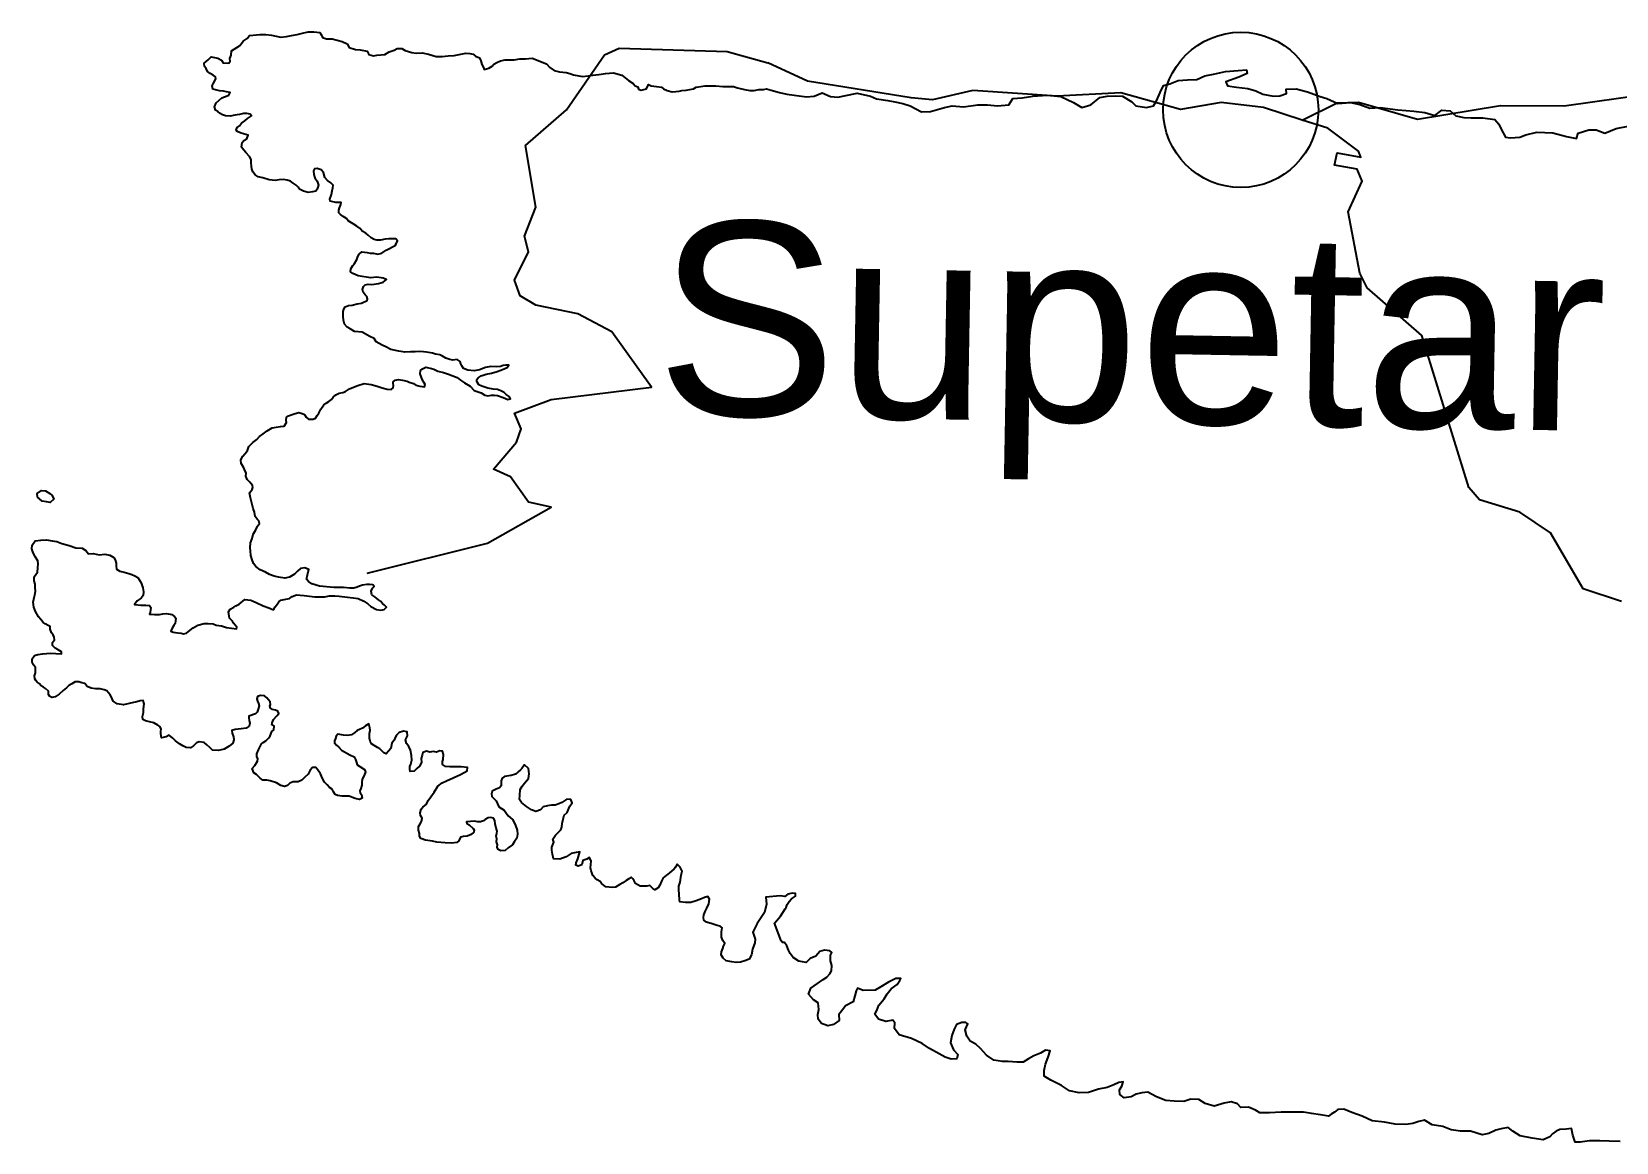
# Model space of a CAD drawing. Header units: metres. Extents: x 13.21 to 19.52, y 42.14 to 46.62.
# Drawn here: x 16.4078 to 16.5911, y 43.2643 to 43.3928 of the extents above; entities that cross this region are included whole.
import ezdxf

# ---------------------------------------------------------------- set-up
doc = ezdxf.new("R2010")
doc.units = ezdxf.units.M
doc.header["$MEASUREMENT"] = 0
for name, color, linetype in [('CESTE', 5, 'Continuous'), ('grad_manji', 1, 'Continuous'), ('hr', 9, 'Continuous'), ('naziv_manji', 1, 'Continuous')]:
    doc.layers.add(name, color=color, linetype=linetype)
doc.styles.get("Standard").update_dxf_attribs({"font": 'arial.ttf'})

msp = doc.modelspace()

# ---------------------------------------------------------------- linework, layer by layer
at = {"layer": 'CESTE'}
for points in [[(16.44664, 43.33011), (16.46054, 43.33359), (16.4679, 43.33776), (16.46531, 43.33833), (16.46322, 43.34125), (16.46123, 43.34216), (16.46391, 43.34526), (16.46445, 43.34683), (16.46369, 43.34862), (16.46793, 43.35022), (16.47954, 43.35162), (16.47494, 43.35803), (16.47099, 43.36013), (16.46615, 43.36112), (16.46432, 43.3622), (16.46367, 43.364), (16.46528, 43.3673), (16.46485, 43.3691), (16.46615, 43.37245), (16.46495, 43.37959), (16.4697, 43.38371), (16.47409, 43.39008), (16.4758, 43.39083), (16.4883, 43.39046), (16.493, 43.38917)], [(16.55479, 43.38254), (16.55034, 43.38399), (16.54542, 43.38456), (16.54074, 43.38374), (16.53384, 43.3857), (16.52646, 43.38528), (16.51669, 43.38595), (16.51203, 43.38487), (16.50957, 43.38511), (16.49757, 43.38703), (16.493, 43.38917)], [(16.55479, 43.38254), (16.55884, 43.38452), (16.56131, 43.3846), (16.56813, 43.38265), (16.57777, 43.3842), (16.58512, 43.38416), (16.59495, 43.38556)], [(16.59176, 43.32684), (16.58731, 43.32831), (16.58354, 43.33479), (16.57997, 43.3372), (16.57534, 43.33862), (16.57408, 43.34004), (16.56865, 43.35763), (16.56232, 43.36314), (16.56149, 43.36481), (16.56011, 43.37192), (16.56174, 43.37547), (16.56117, 43.37686), (16.55853, 43.37733), (16.55886, 43.37875), (16.56161, 43.37825), (16.56131, 43.37892), (16.55776, 43.38158), (16.55479, 43.38254)]]:
    msp.add_lwpolyline(points, dxfattribs=at)
at = {"layer": 'grad_manji'}
msp.add_circle((16.5477, 43.38371), 0.00898, dxfattribs=at)
at = {"layer": 'hr'}
msp.add_lwpolyline([(16.59161, 43.26441), (16.59031, 43.26444), (16.58924, 43.26445), (16.58804, 43.26448), (16.58695, 43.2643), (16.58638, 43.26433), (16.58613, 43.26512), (16.58598, 43.26588), (16.58535, 43.26583), (16.5846, 43.26577), (16.58419, 43.26558), (16.58377, 43.26526), (16.58344, 43.26494), (16.5827, 43.26458), (16.58143, 43.26478), (16.58004, 43.26505), (16.57919, 43.2656), (16.57862, 43.26601), (16.57781, 43.26587), (16.57721, 43.26571), (16.57642, 43.2653), (16.57562, 43.26517), (16.57429, 43.26558), (16.57314, 43.26559), (16.57205, 43.26575), (16.57108, 43.26612), (16.56984, 43.26631), (16.56894, 43.26685), (16.56829, 43.26672), (16.56759, 43.26648), (16.56681, 43.26635), (16.56558, 43.26639), (16.56432, 43.26664), (16.56292, 43.26679), (16.56176, 43.26732), (16.56054, 43.26776), (16.55961, 43.26813), (16.55894, 43.2681), (16.55854, 43.26778), (16.55817, 43.26754), (16.55785, 43.26732), (16.55693, 43.26747), (16.55587, 43.26762), (16.55496, 43.26778), (16.55439, 43.26778), (16.55338, 43.26778), (16.55238, 43.26778), (16.55101, 43.26769), (16.54992, 43.26772), (16.5494, 43.268), (16.54861, 43.26835), (16.54769, 43.26834), (16.54732, 43.26876), (16.5466, 43.26899), (16.54578, 43.26883), (16.54461, 43.26848), (16.54357, 43.26877), (16.54286, 43.26926), (16.54191, 43.2693), (16.5411, 43.26903), (16.54001, 43.26906), (16.53903, 43.26913), (16.53796, 43.26956), (16.53696, 43.27009), (16.53625, 43.27003), (16.53559, 43.26985), (16.53502, 43.26957), (16.53421, 43.26944), (16.5337, 43.26982), (16.53369, 43.27038), (16.53396, 43.27081), (16.53408, 43.27129), (16.53361, 43.27122), (16.53301, 43.27094), (16.53226, 43.27065), (16.53126, 43.27046), (16.53008, 43.27004), (16.52899, 43.27003), (16.52789, 43.27026), (16.52695, 43.27088), (16.52573, 43.2715), (16.52496, 43.27196), (16.52496, 43.2726), (16.52512, 43.27332), (16.52543, 43.27414), (16.52564, 43.27487), (16.52511, 43.27496), (16.52455, 43.27462), (16.52376, 43.2743), (16.52314, 43.27396), (16.52251, 43.27356), (16.52178, 43.27356), (16.52081, 43.27366), (16.52012, 43.27366), (16.51912, 43.27379), (16.51829, 43.27436), (16.5176, 43.27513), (16.51704, 43.27564), (16.51641, 43.27601), (16.51599, 43.27656), (16.51583, 43.27731), (16.51612, 43.278), (16.5159, 43.27814), (16.51544, 43.27814), (16.51482, 43.27791), (16.51454, 43.2774), (16.51426, 43.27667), (16.51411, 43.27582), (16.51448, 43.27498), (16.51496, 43.27445), (16.51487, 43.27396), (16.51418, 43.27392), (16.51352, 43.27413), (16.51282, 43.27454), (16.51168, 43.27513), (16.51085, 43.27572), (16.50959, 43.27632), (16.50817, 43.27674), (16.50764, 43.27745), (16.50768, 43.27812), (16.50745, 43.27841), (16.50664, 43.27827), (16.50578, 43.27855), (16.50536, 43.2791), (16.50558, 43.27956), (16.50583, 43.28016), (16.50645, 43.28089), (16.5068, 43.28147), (16.50724, 43.28204), (16.50793, 43.28255), (16.50825, 43.283), (16.50836, 43.28325), (16.5078, 43.28325), (16.50694, 43.28281), (16.50606, 43.28227), (16.50541, 43.28191), (16.50403, 43.28185), (16.50337, 43.28211), (16.50322, 43.28181), (16.50306, 43.28125), (16.50286, 43.28053), (16.50196, 43.28009), (16.50166, 43.27965), (16.50121, 43.27908), (16.50122, 43.27839), (16.50059, 43.27793), (16.49991, 43.27775), (16.49921, 43.27803), (16.49879, 43.27853), (16.49878, 43.27908), (16.49888, 43.27966), (16.4988, 43.28042), (16.49828, 43.28079), (16.49769, 43.28145), (16.49797, 43.28213), (16.49874, 43.28267), (16.49938, 43.28311), (16.49981, 43.2834), (16.50014, 43.28377), (16.50035, 43.28414), (16.50038, 43.28473), (16.50024, 43.2853), (16.50022, 43.28593), (16.50039, 43.28627), (16.50015, 43.28643), (16.49955, 43.28654), (16.49899, 43.28636), (16.49852, 43.28581), (16.4979, 43.28555), (16.49743, 43.2851), (16.49657, 43.28526), (16.49592, 43.28566), (16.49557, 43.28612), (16.49536, 43.28652), (16.49517, 43.28702), (16.49493, 43.28739), (16.4947, 43.28739), (16.49453, 43.2876), (16.49374, 43.28965), (16.49447, 43.29047), (16.49501, 43.29129), (16.49512, 43.29146), (16.49523, 43.2918), (16.49545, 43.29214), (16.49572, 43.29244), (16.49618, 43.29278), (16.49617, 43.29307), (16.49583, 43.29311), (16.49531, 43.29298), (16.49497, 43.29272), (16.49442, 43.29281), (16.49277, 43.29264), (16.49282, 43.29186), (16.49259, 43.29087), (16.49214, 43.29017), (16.49177, 43.28959), (16.49124, 43.28861), (16.49151, 43.2878), (16.49147, 43.28738), (16.49123, 43.28665), (16.4911, 43.28599), (16.49084, 43.28549), (16.49034, 43.28528), (16.48983, 43.28512), (16.48933, 43.28509), (16.48881, 43.28516), (16.48817, 43.28529), (16.48782, 43.28558), (16.48759, 43.28599), (16.48763, 43.28634), (16.48777, 43.28673), (16.48787, 43.287), (16.48801, 43.28729), (16.48777, 43.28763), (16.48764, 43.28803), (16.48763, 43.2884), (16.48764, 43.28865), (16.4877, 43.2891), (16.48749, 43.28928), (16.48714, 43.28937), (16.48653, 43.28955), (16.48589, 43.28976), (16.4856, 43.29), (16.48555, 43.29031), (16.4856, 43.29059), (16.48574, 43.29101), (16.48592, 43.29136), (16.48615, 43.29188), (16.48624, 43.29242), (16.48603, 43.29273), (16.48565, 43.29263), (16.48531, 43.29247), (16.4847, 43.29223), (16.48406, 43.29205), (16.48345, 43.29205), (16.48279, 43.2921), (16.48276, 43.29235), (16.48272, 43.29301), (16.48268, 43.29348), (16.48269, 43.29392), (16.48283, 43.2944), (16.48296, 43.29518), (16.48307, 43.29567), (16.48283, 43.29611), (16.48251, 43.29647), (16.4823, 43.29613), (16.48215, 43.29592), (16.48156, 43.29541), (16.48126, 43.2952), (16.48087, 43.29489), (16.4807, 43.29452), (16.48048, 43.29403), (16.4803, 43.29374), (16.47991, 43.2935), (16.4797, 43.29365), (16.47935, 43.29399), (16.47898, 43.29394), (16.47858, 43.29392), (16.47823, 43.29393), (16.47794, 43.29407), (16.47767, 43.29423), (16.47751, 43.29453), (16.47736, 43.29478), (16.47716, 43.29497), (16.47689, 43.29476), (16.47661, 43.29456), (16.47622, 43.29432), (16.47587, 43.29411), (16.47538, 43.29382), (16.47496, 43.29375), (16.47424, 43.29383), (16.47375, 43.29423), (16.4736, 43.29448), (16.47324, 43.29465), (16.47302, 43.29486), (16.47273, 43.29516), (16.47267, 43.29539), (16.47254, 43.2957), (16.47246, 43.29604), (16.47256, 43.29681), (16.47236, 43.29722), (16.47203, 43.29706), (16.47159, 43.29688), (16.47145, 43.29639), (16.47103, 43.29623), (16.47078, 43.29635), (16.4708, 43.29664), (16.471, 43.29707), (16.47123, 43.2979), (16.47081, 43.29781), (16.47025, 43.29771), (16.46966, 43.29732), (16.46892, 43.29704), (16.46818, 43.29708), (16.46809, 43.29762), (16.46799, 43.29809), (16.46801, 43.29845), (16.46824, 43.299), (16.46813, 43.29937), (16.46842, 43.29982), (16.46873, 43.30012), (16.46903, 43.30045), (16.46916, 43.30075), (16.46918, 43.30119), (16.46929, 43.30167), (16.46944, 43.30213), (16.46976, 43.30246), (16.47007, 43.30317), (16.47034, 43.30357), (16.4702, 43.30394), (16.46972, 43.30399), (16.46951, 43.30384), (16.46916, 43.30361), (16.4688, 43.30345), (16.46839, 43.30331), (16.46796, 43.30329), (16.46749, 43.30322), (16.46698, 43.30309), (16.4667, 43.30275), (16.46615, 43.30256), (16.46563, 43.30277), (16.46507, 43.30312), (16.46449, 43.30361), (16.46427, 43.30394), (16.4643, 43.30442), (16.46434, 43.30509), (16.46458, 43.3055), (16.46485, 43.30582), (16.46531, 43.30637), (16.46537, 43.30693), (16.46531, 43.30754), (16.46482, 43.30796), (16.46466, 43.30775), (16.46453, 43.30755), (16.46437, 43.30736), (16.46408, 43.30709), (16.46378, 43.30689), (16.46329, 43.30673), (16.46252, 43.30662), (16.46226, 43.30642), (16.46213, 43.30611), (16.46214, 43.30579), (16.46213, 43.30552), (16.46193, 43.30531), (16.46157, 43.30513), (16.46111, 43.30491), (16.46101, 43.3046), (16.46107, 43.30431), (16.46155, 43.30378), (16.46188, 43.3031), (16.46247, 43.30273), (16.46295, 43.30207), (16.46344, 43.30162), (16.46376, 43.30106), (16.464, 43.3004), (16.46404, 43.29995), (16.46395, 43.29949), (16.46367, 43.2991), (16.46345, 43.29872), (16.46296, 43.29837), (16.46259, 43.29806), (16.46209, 43.29801), (16.46179, 43.29816), (16.46168, 43.29842), (16.4617, 43.2987), (16.46159, 43.29905), (16.46163, 43.29938), (16.46156, 43.29971), (16.46164, 43.30004), (16.46167, 43.3003), (16.46155, 43.30062), (16.46143, 43.30112), (16.46141, 43.30153), (16.46125, 43.3018), (16.46093, 43.30186), (16.46062, 43.30182), (16.4603, 43.30162), (16.4601, 43.30148), (16.45975, 43.30137), (16.45939, 43.30135), (16.45904, 43.30145), (16.45814, 43.30137), (16.45817, 43.30116), (16.45845, 43.30103), (16.4589, 43.30061), (16.459, 43.30041), (16.45898, 43.30017), (16.45868, 43.29989), (16.4582, 43.29971), (16.45773, 43.29968), (16.45742, 43.29958), (16.45725, 43.29917), (16.45699, 43.29897), (16.45641, 43.29888), (16.45564, 43.29894), (16.45468, 43.29903), (16.45418, 43.29914), (16.45338, 43.29925), (16.45283, 43.29944), (16.4527, 43.29969), (16.45267, 43.30001), (16.45257, 43.30039), (16.45257, 43.30081), (16.45278, 43.30114), (16.45292, 43.3014), (16.45298, 43.3018), (16.45281, 43.3021), (16.45275, 43.30242), (16.45288, 43.30282), (16.45306, 43.30307), (16.45349, 43.30341), (16.4537, 43.30382), (16.45398, 43.30425), (16.45438, 43.30479), (16.4548, 43.3055), (16.45532, 43.30589), (16.4558, 43.3061), (16.45659, 43.30645), (16.45744, 43.30684), (16.4582, 43.30728), (16.45823, 43.30763), (16.45749, 43.30771), (16.45688, 43.30774), (16.45625, 43.30771), (16.45571, 43.30778), (16.45534, 43.30801), (16.45533, 43.30833), (16.45541, 43.30857), (16.45545, 43.30914), (16.45533, 43.30955), (16.45504, 43.30956), (16.45464, 43.30942), (16.45425, 43.30949), (16.4539, 43.30943), (16.4535, 43.30954), (16.45309, 43.30937), (16.45298, 43.30907), (16.45289, 43.30869), (16.4529, 43.30823), (16.45268, 43.3078), (16.45239, 43.30753), (16.45206, 43.30721), (16.45161, 43.30718), (16.45155, 43.3074), (16.45155, 43.30775), (16.4517, 43.30802), (16.45179, 43.3085), (16.45175, 43.30904), (16.45164, 43.30964), (16.45144, 43.31007), (16.4512, 43.31043), (16.45105, 43.31084), (16.45128, 43.31133), (16.45126, 43.31176), (16.45083, 43.31185), (16.45035, 43.31168), (16.45002, 43.31138), (16.44988, 43.31113), (16.44976, 43.3108), (16.4495, 43.31048), (16.44935, 43.30985), (16.44883, 43.30922), (16.44855, 43.30936), (16.44808, 43.3098), (16.44784, 43.30997), (16.44746, 43.31018), (16.44712, 43.3104), (16.44697, 43.3107), (16.4469, 43.31104), (16.4469, 43.31131), (16.44691, 43.31159), (16.44699, 43.31195), (16.44693, 43.31224), (16.44684, 43.31269), (16.44643, 43.31245), (16.44611, 43.31219), (16.44573, 43.31203), (16.44547, 43.31191), (16.44522, 43.31169), (16.44482, 43.31142), (16.44437, 43.31136), (16.44389, 43.31138), (16.44324, 43.31152), (16.44303, 43.31126), (16.44296, 43.31102), (16.44284, 43.31075), (16.44287, 43.31049), (16.44309, 43.31022), (16.44337, 43.31), (16.44367, 43.30967), (16.44464, 43.30912), (16.44512, 43.30889), (16.44528, 43.30859), (16.4454, 43.30823), (16.44549, 43.30797), (16.44577, 43.30777), (16.44634, 43.30743), (16.44644, 43.30714), (16.44627, 43.30672), (16.44605, 43.30628), (16.44602, 43.30596), (16.44602, 43.30559), (16.44589, 43.30522), (16.44579, 43.30496), (16.44582, 43.30473), (16.44597, 43.30454), (16.44604, 43.3041), (16.44574, 43.30395), (16.44526, 43.30408), (16.44493, 43.30419), (16.44456, 43.30432), (16.44414, 43.30432), (16.44374, 43.30434), (16.44321, 43.30441), (16.44294, 43.30454), (16.44275, 43.30483), (16.4426, 43.30513), (16.44227, 43.30534), (16.44199, 43.30565), (16.44168, 43.30596), (16.44152, 43.30629), (16.44135, 43.30663), (16.44124, 43.30693), (16.4409, 43.3074), (16.44071, 43.30764), (16.4403, 43.30766), (16.44002, 43.30733), (16.43982, 43.30687), (16.43939, 43.30649), (16.43906, 43.3062), (16.43864, 43.30601), (16.43807, 43.306), (16.4377, 43.30583), (16.43743, 43.30558), (16.43708, 43.30546), (16.43666, 43.30558), (16.43614, 43.30586), (16.43542, 43.30612), (16.43502, 43.30617), (16.43456, 43.30618), (16.43426, 43.3064), (16.43401, 43.30663), (16.43381, 43.30684), (16.43352, 43.30704), (16.43334, 43.30755), (16.43363, 43.30789), (16.43383, 43.30818), (16.43396, 43.30839), (16.43397, 43.30864), (16.43385, 43.30891), (16.43388, 43.30923), (16.43405, 43.30969), (16.43427, 43.31006), (16.43441, 43.31039), (16.4346, 43.31054), (16.43489, 43.31073), (16.43526, 43.31107), (16.43541, 43.31133), (16.43559, 43.31181), (16.43582, 43.31202), (16.43587, 43.31243), (16.43561, 43.3126), (16.43563, 43.31281), (16.43579, 43.3132), (16.43619, 43.31363), (16.43642, 43.31388), (16.43628, 43.31417), (16.43602, 43.31427), (16.43569, 43.31434), (16.43546, 43.3145), (16.43538, 43.31474), (16.43545, 43.31494), (16.43539, 43.31523), (16.43523, 43.31549), (16.43502, 43.31572), (16.43475, 43.31592), (16.43428, 43.31597), (16.43394, 43.31586), (16.43387, 43.3156), (16.43395, 43.31531), (16.43406, 43.31505), (16.43412, 43.31479), (16.43402, 43.31439), (16.4339, 43.31405), (16.4337, 43.31384), (16.43293, 43.3136), (16.43293, 43.31336), (16.43298, 43.31313), (16.43305, 43.31279), (16.43297, 43.31243), (16.43265, 43.3122), (16.43205, 43.31212), (16.43136, 43.31206), (16.43098, 43.31194), (16.43103, 43.31162), (16.43115, 43.31118), (16.43122, 43.31084), (16.43109, 43.31047), (16.43065, 43.31012), (16.43009, 43.30978), (16.42945, 43.3096), (16.42872, 43.30966), (16.42841, 43.30996), (16.4281, 43.31027), (16.42779, 43.31055), (16.42718, 43.31061), (16.42689, 43.31051), (16.42654, 43.31015), (16.42619, 43.30991), (16.42569, 43.30998), (16.4253, 43.31015), (16.4249, 43.31037), (16.42445, 43.31073), (16.42414, 43.31106), (16.42374, 43.31137), (16.42339, 43.31121), (16.42284, 43.31108), (16.42279, 43.31131), (16.42277, 43.31158), (16.42275, 43.31183), (16.42278, 43.31214), (16.42265, 43.31238), (16.42243, 43.31253), (16.42195, 43.31282), (16.42144, 43.31292), (16.421, 43.31306), (16.42066, 43.31319), (16.42063, 43.31355), (16.42074, 43.314), (16.42075, 43.31444), (16.42084, 43.31502), (16.42073, 43.31539), (16.42038, 43.31537), (16.41997, 43.31524), (16.4196, 43.31515), (16.41843, 43.31489), (16.4177, 43.31501), (16.41724, 43.31534), (16.41713, 43.31559), (16.41705, 43.31579), (16.41689, 43.31604), (16.4165, 43.31651), (16.41622, 43.31665), (16.41573, 43.31676), (16.41521, 43.31676), (16.41469, 43.31682), (16.41424, 43.31702), (16.41398, 43.31737), (16.41361, 43.31744), (16.41326, 43.31755), (16.41286, 43.31755), (16.41246, 43.31734), (16.41212, 43.31714), (16.41183, 43.31685), (16.41146, 43.31654), (16.411, 43.31612), (16.41053, 43.31584), (16.41014, 43.31575), (16.40989, 43.3159), (16.40978, 43.31609), (16.40978, 43.31647), (16.40943, 43.31678), (16.40919, 43.31693), (16.40892, 43.3171), (16.40869, 43.31735), (16.40846, 43.31751), (16.40829, 43.3177), (16.40817, 43.31792), (16.40814, 43.31824), (16.40825, 43.31861), (16.40826, 43.3189), (16.40824, 43.3192), (16.40804, 43.31954), (16.40786, 43.31985), (16.40787, 43.32023), (16.40815, 43.32059), (16.40852, 43.32071), (16.40908, 43.32078), (16.40998, 43.32087), (16.41061, 43.32083), (16.41126, 43.32078), (16.41128, 43.32103), (16.4109, 43.32124), (16.41054, 43.32146), (16.41022, 43.32175), (16.41022, 43.3221), (16.41045, 43.32242), (16.41043, 43.32274), (16.41031, 43.323), (16.41011, 43.32323), (16.40996, 43.32364), (16.40994, 43.32395), (16.40971, 43.32406), (16.40939, 43.32425), (16.40914, 43.32441), (16.40889, 43.32476), (16.40862, 43.32507), (16.40826, 43.3257), (16.40806, 43.32621), (16.40797, 43.32678), (16.40815, 43.32746), (16.40822, 43.32776), (16.40826, 43.32804), (16.40821, 43.32846), (16.40822, 43.32884), (16.40812, 43.32925), (16.40809, 43.32971), (16.40848, 43.33025), (16.40853, 43.33075), (16.40858, 43.33121), (16.40853, 43.33156), (16.40826, 43.33196), (16.40799, 43.33248), (16.40782, 43.33294), (16.40789, 43.33335), (16.40823, 43.33385), (16.40889, 43.33396), (16.40953, 43.33397), (16.4102, 43.33386), (16.41072, 43.33377), (16.4113, 43.33355), (16.41217, 43.33333), (16.41294, 43.33306), (16.41367, 43.33302), (16.41408, 43.33275), (16.41439, 43.33237), (16.41492, 43.3324), (16.41563, 43.33225), (16.41629, 43.33233), (16.41685, 43.33221), (16.41731, 43.33194), (16.41747, 43.33168), (16.41758, 43.33129), (16.41758, 43.33098), (16.41764, 43.33057), (16.41803, 43.33036), (16.41853, 43.33026), (16.41904, 43.33009), (16.4194, 43.32999), (16.41974, 43.32982), (16.42011, 43.32963), (16.4205, 43.32902), (16.42067, 43.32843), (16.42075, 43.32798), (16.42071, 43.32754), (16.42049, 43.32724), (16.42001, 43.32692), (16.41973, 43.32651), (16.42043, 43.32644), (16.42103, 43.32644), (16.42145, 43.32637), (16.42161, 43.32615), (16.42156, 43.32588), (16.42151, 43.32558), (16.42145, 43.32537), (16.42203, 43.32533), (16.4226, 43.32534), (16.42301, 43.32543), (16.42342, 43.32547), (16.42402, 43.32534), (16.42434, 43.32512), (16.42451, 43.32491), (16.42447, 43.3246), (16.42442, 43.32431), (16.42428, 43.32409), (16.42408, 43.32377), (16.42392, 43.32343), (16.4242, 43.32329), (16.42472, 43.32322), (16.4251, 43.32317), (16.42538, 43.32309), (16.42573, 43.3232), (16.42616, 43.32352), (16.42651, 43.32382), (16.42705, 43.32413), (16.42779, 43.32429), (16.42825, 43.32431), (16.4288, 43.32426), (16.42915, 43.32412), (16.42977, 43.32402), (16.43036, 43.32386), (16.43152, 43.32367), (16.43155, 43.32389), (16.43118, 43.32435), (16.43106, 43.32456), (16.43069, 43.32494), (16.43058, 43.32567), (16.4308, 43.32597), (16.43121, 43.32619), (16.43143, 43.32634), (16.43181, 43.32655), (16.43247, 43.32709), (16.43318, 43.32702), (16.43351, 43.32686), (16.43379, 43.32672), (16.43461, 43.32635), (16.43524, 43.3261), (16.43578, 43.3259), (16.43597, 43.32624), (16.43625, 43.32658), (16.43643, 43.32681), (16.43664, 43.32701), (16.43721, 43.32712), (16.43764, 43.32721), (16.43796, 43.32741), (16.43846, 43.32763), (16.43887, 43.3276), (16.43935, 43.32756), (16.43997, 43.32745), (16.44057, 43.32739), (16.44113, 43.32739), (16.44173, 43.3274), (16.44223, 43.32749), (16.44288, 43.32749), (16.44339, 43.32748), (16.44437, 43.32734), (16.44502, 43.32729), (16.44558, 43.32718), (16.44623, 43.32688), (16.4467, 43.32659), (16.44705, 43.32627), (16.4477, 43.32593), (16.44822, 43.32586), (16.44858, 43.32594), (16.44888, 43.32621), (16.44865, 43.32641), (16.44839, 43.32663), (16.44818, 43.32687), (16.44795, 43.32703), (16.44771, 43.32722), (16.4475, 43.32737), (16.44719, 43.32761), (16.44709, 43.32804), (16.44726, 43.32839), (16.44746, 43.32859), (16.4473, 43.32879), (16.44692, 43.32881), (16.44659, 43.32883), (16.44609, 43.32875), (16.44576, 43.32863), (16.44546, 43.32851), (16.4451, 43.32841), (16.44461, 43.32841), (16.44389, 43.32846), (16.44277, 43.32847), (16.44111, 43.32862), (16.44024, 43.3289), (16.43983, 43.32918), (16.4396, 43.32942), (16.43969, 43.32974), (16.43979, 43.33027), (16.43987, 43.33055), (16.43943, 43.33073), (16.43891, 43.33065), (16.4386, 43.3304), (16.43823, 43.33002), (16.43763, 43.32966), (16.4371, 43.32956), (16.43639, 43.32968), (16.43588, 43.32979), (16.43533, 43.32996), (16.43487, 43.33024), (16.43425, 43.33052), (16.43374, 43.33089), (16.43349, 43.33123), (16.43331, 43.33165), (16.43319, 43.33218), (16.43312, 43.3327), (16.43309, 43.33306), (16.43313, 43.33363), (16.43331, 43.33413), (16.43345, 43.33463), (16.43373, 43.33507), (16.43395, 43.33556), (16.43419, 43.33588), (16.43411, 43.33617), (16.43391, 43.33639), (16.43368, 43.33668), (16.43358, 43.33717), (16.43345, 43.33761), (16.4333, 43.33824), (16.43315, 43.33884), (16.43306, 43.33921), (16.43303, 43.33941), (16.43332, 43.3398), (16.4334, 43.34002), (16.43336, 43.34027), (16.43306, 43.34066), (16.43274, 43.34095), (16.43261, 43.34136), (16.43264, 43.34169), (16.43245, 43.3421), (16.43231, 43.34239), (16.43207, 43.3428), (16.432, 43.34325), (16.43226, 43.34365), (16.43251, 43.34395), (16.4328, 43.34431), (16.43293, 43.34479), (16.43341, 43.34524), (16.43386, 43.34558), (16.43419, 43.34594), (16.43458, 43.34626), (16.43507, 43.34659), (16.43564, 43.34695), (16.43609, 43.34701), (16.4366, 43.3471), (16.43702, 43.34712), (16.43729, 43.34757), (16.43725, 43.34781), (16.43729, 43.34815), (16.43753, 43.34832), (16.43795, 43.34846), (16.4383, 43.34859), (16.43872, 43.3487), (16.4391, 43.34861), (16.43937, 43.34846), (16.43959, 43.34816), (16.43986, 43.34792), (16.44037, 43.34795), (16.44066, 43.34806), (16.44084, 43.34837), (16.44102, 43.34865), (16.44127, 43.34909), (16.44162, 43.34961), (16.44188, 43.34979), (16.44218, 43.34997), (16.44251, 43.3502), (16.44269, 43.35047), (16.443, 43.35076), (16.4434, 43.35095), (16.4438, 43.35103), (16.44413, 43.35112), (16.44457, 43.35143), (16.44506, 43.35162), (16.44555, 43.35184), (16.44627, 43.35205), (16.44709, 43.35194), (16.44779, 43.35175), (16.44836, 43.35156), (16.44895, 43.35142), (16.44941, 43.35137), (16.44963, 43.35155), (16.44968, 43.35184), (16.44963, 43.35205), (16.44963, 43.35226), (16.44986, 43.35245), (16.45026, 43.35254), (16.45072, 43.35246), (16.45126, 43.35232), (16.45149, 43.35221), (16.452, 43.35205), (16.45227, 43.35188), (16.45272, 43.35177), (16.45328, 43.35167), (16.45334, 43.35193), (16.45322, 43.35214), (16.45305, 43.35246), (16.45278, 43.35319), (16.4528, 43.35358), (16.45304, 43.35376), (16.4534, 43.35397), (16.45407, 43.35381), (16.45436, 43.35373), (16.45482, 43.3535), (16.45545, 43.35335), (16.45605, 43.35316), (16.45704, 43.35277), (16.45744, 43.35245), (16.45791, 43.35214), (16.45854, 43.35175), (16.45901, 43.35127), (16.45981, 43.35097), (16.46023, 43.35071), (16.4606, 43.35065), (16.46102, 43.3507), (16.46136, 43.35071), (16.46171, 43.35069), (16.46236, 43.35046), (16.46291, 43.3502), (16.4632, 43.3503), (16.46307, 43.35057), (16.46272, 43.35081), (16.46247, 43.35104), (16.4621, 43.35123), (16.4617, 43.35136), (16.4612, 43.35142), (16.46059, 43.35152), (16.45991, 43.35175), (16.45955, 43.35192), (16.4593, 43.3523), (16.45932, 43.35254), (16.45947, 43.35273), (16.45983, 43.35294), (16.4604, 43.35315), (16.46102, 43.35326), (16.46168, 43.35344), (16.46228, 43.35367), (16.46284, 43.35391), (16.46302, 43.35419), (16.46266, 43.3542), (16.46235, 43.35415), (16.46205, 43.35404), (16.46164, 43.35398), (16.46092, 43.35404), (16.46034, 43.35391), (16.45963, 43.35365), (16.45902, 43.35352), (16.45828, 43.35359), (16.45778, 43.35381), (16.45759, 43.35409), (16.45745, 43.35434), (16.4574, 43.3546), (16.45703, 43.35482), (16.45654, 43.35476), (16.45619, 43.35483), (16.45574, 43.35498), (16.45535, 43.35521), (16.45503, 43.35537), (16.45455, 43.35545), (16.45419, 43.35556), (16.45351, 43.35569), (16.45313, 43.35573), (16.45267, 43.35578), (16.4522, 43.35574), (16.45166, 43.35573), (16.45097, 43.35569), (16.45029, 43.35579), (16.44937, 43.356), (16.44879, 43.35631), (16.44836, 43.35649), (16.44769, 43.35687), (16.44743, 43.35725), (16.44695, 43.35751), (16.44605, 43.358), (16.44516, 43.35806), (16.44465, 43.35837), (16.44431, 43.35858), (16.444, 43.35892), (16.4439, 43.3594), (16.44387, 43.35982), (16.44387, 43.36039), (16.44395, 43.36065), (16.4441, 43.36093), (16.44448, 43.36108), (16.44488, 43.36114), (16.44549, 43.36127), (16.44599, 43.36137), (16.44662, 43.36167), (16.44668, 43.36187), (16.4466, 43.36212), (16.44639, 43.36232), (16.44618, 43.36263), (16.44611, 43.36295), (16.4462, 43.36327), (16.4464, 43.36348), (16.44674, 43.36355), (16.44718, 43.36353), (16.44795, 43.36364), (16.44847, 43.36379), (16.44885, 43.36409), (16.44849, 43.36425), (16.44776, 43.36436), (16.44701, 43.36429), (16.4456, 43.36452), (16.44498, 43.36477), (16.44471, 43.36496), (16.44476, 43.36533), (16.44498, 43.36571), (16.44518, 43.36595), (16.44545, 43.3664), (16.44556, 43.36675), (16.4457, 43.36701), (16.44601, 43.36731), (16.44663, 43.3672), (16.44697, 43.36715), (16.44735, 43.36712), (16.44786, 43.36701), (16.44832, 43.36715), (16.44859, 43.36734), (16.44884, 43.3675), (16.44923, 43.36767), (16.44957, 43.36786), (16.44987, 43.36803), (16.44999, 43.36822), (16.45014, 43.36855), (16.44993, 43.36878), (16.44949, 43.36879), (16.44912, 43.36879), (16.4487, 43.36876), (16.44819, 43.36866), (16.44775, 43.36864), (16.44746, 43.36871), (16.44708, 43.36893), (16.44674, 43.36921), (16.44646, 43.36944), (16.44607, 43.3697), (16.44582, 43.36998), (16.44545, 43.37025), (16.44503, 43.37052), (16.44443, 43.37086), (16.44423, 43.37114), (16.44385, 43.37139), (16.44354, 43.37161), (16.44337, 43.37182), (16.44336, 43.37211), (16.44343, 43.3724), (16.4436, 43.37277), (16.44364, 43.37298), (16.44335, 43.373), (16.44301, 43.37299), (16.44236, 43.37314), (16.44231, 43.37337), (16.44252, 43.37392), (16.44257, 43.37436), (16.44265, 43.37469), (16.4427, 43.37502), (16.44243, 43.37527), (16.44203, 43.37556), (16.44175, 43.3759), (16.44157, 43.37646), (16.44129, 43.37677), (16.44085, 43.37692), (16.44053, 43.3769), (16.44041, 43.37666), (16.44046, 43.37624), (16.44056, 43.37587), (16.44085, 43.37546), (16.44101, 43.37502), (16.44085, 43.37453), (16.44071, 43.37432), (16.44032, 43.37423), (16.43981, 43.37416), (16.43928, 43.37432), (16.43882, 43.37454), (16.43865, 43.37476), (16.4384, 43.37501), (16.43806, 43.37523), (16.43777, 43.37547), (16.43736, 43.3756), (16.43693, 43.37565), (16.43646, 43.37562), (16.43597, 43.37556), (16.43529, 43.37562), (16.43457, 43.37585), (16.43402, 43.37598), (16.43366, 43.3762), (16.43339, 43.37656), (16.43327, 43.37689), (16.43323, 43.37715), (16.43321, 43.37761), (16.43321, 43.37797), (16.43301, 43.37833), (16.43261, 43.37877), (16.43236, 43.37905), (16.43208, 43.37939), (16.43217, 43.37994), (16.43236, 43.38016), (16.43271, 43.38037), (16.43288, 43.38077), (16.43261, 43.38087), (16.43204, 43.381), (16.4316, 43.3812), (16.43147, 43.38141), (16.43159, 43.38166), (16.43185, 43.38187), (16.43209, 43.38219), (16.43248, 43.38243), (16.43279, 43.38271), (16.43323, 43.38303), (16.43311, 43.38322), (16.43272, 43.38329), (16.43232, 43.38329), (16.43187, 43.38319), (16.43132, 43.38308), (16.4308, 43.383), (16.43023, 43.38303), (16.42991, 43.38314), (16.42962, 43.38331), (16.42936, 43.38352), (16.42909, 43.38368), (16.42897, 43.38406), (16.42916, 43.38451), (16.42981, 43.38509), (16.43014, 43.38521), (16.43062, 43.38543), (16.4308, 43.38572), (16.43037, 43.38581), (16.43002, 43.38587), (16.42956, 43.38592), (16.42879, 43.38609), (16.42869, 43.38651), (16.42887, 43.3868), (16.42911, 43.38729), (16.42907, 43.38752), (16.42881, 43.38771), (16.42847, 43.38792), (16.42817, 43.38816), (16.428, 43.38849), (16.42781, 43.38874), (16.42776, 43.38911), (16.42825, 43.38948), (16.42858, 43.38983), (16.42935, 43.38969), (16.42979, 43.38947), (16.42998, 43.38916), (16.43061, 43.38913), (16.4308, 43.38936), (16.43076, 43.38964), (16.43089, 43.39003), (16.43095, 43.39053), (16.43157, 43.39091), (16.43187, 43.39113), (16.43211, 43.39139), (16.43227, 43.39164), (16.43273, 43.39197), (16.43301, 43.3923), (16.43382, 43.39238), (16.43423, 43.39243), (16.43489, 43.39243), (16.43556, 43.39237), (16.43663, 43.39214), (16.43729, 43.39221), (16.43787, 43.3923), (16.43853, 43.39244), (16.43915, 43.39257), (16.43979, 43.39274), (16.44045, 43.39275), (16.44114, 43.39267), (16.44134, 43.39237), (16.44148, 43.39207), (16.44193, 43.39192), (16.4426, 43.39192), (16.44372, 43.39161), (16.44431, 43.39135), (16.44456, 43.39094), (16.4453, 43.39071), (16.44582, 43.39064), (16.44663, 43.3905), (16.44683, 43.39012), (16.44736, 43.38997), (16.44774, 43.39004), (16.44822, 43.39008), (16.44867, 43.39013), (16.44917, 43.39041), (16.44975, 43.39062), (16.45009, 43.39082), (16.45063, 43.39081), (16.45101, 43.39056), (16.45181, 43.39034), (16.45231, 43.39027), (16.45299, 43.3903), (16.45374, 43.39017), (16.45462, 43.38989), (16.4553, 43.3899), (16.45602, 43.38997), (16.45671, 43.38999), (16.45748, 43.39015), (16.45806, 43.39028), (16.45851, 43.39023), (16.45889, 43.39015), (16.45915, 43.38992), (16.45961, 43.38972), (16.45977, 43.38937), (16.4599, 43.38896), (16.46009, 43.38863), (16.46018, 43.3884), (16.46072, 43.38852), (16.46108, 43.38877), (16.4613, 43.389), (16.46162, 43.3892), (16.46207, 43.38938), (16.4626, 43.38948), (16.46362, 43.38951), (16.46428, 43.38962), (16.46494, 43.38962), (16.46571, 43.38968), (16.46738, 43.38903), (16.46777, 43.3886), (16.46828, 43.38825), (16.46887, 43.38811), (16.46964, 43.38804), (16.47006, 43.3879), (16.47052, 43.38775), (16.47153, 43.38758), (16.47221, 43.38763), (16.47274, 43.38774), (16.47343, 43.38781), (16.47421, 43.38793), (16.47513, 43.38801), (16.4761, 43.38773), (16.47648, 43.3874), (16.47685, 43.38709), (16.47742, 43.38677), (16.47762, 43.38651), (16.47793, 43.38638), (16.47802, 43.38611), (16.47835, 43.386), (16.47893, 43.38613), (16.47917, 43.38663), (16.4795, 43.38649), (16.48011, 43.38642), (16.48068, 43.38632), (16.48091, 43.38616), (16.48135, 43.38596), (16.4819, 43.3858), (16.48236, 43.38584), (16.48272, 43.38588), (16.48304, 43.38595), (16.48353, 43.38601), (16.48439, 43.38616), (16.48469, 43.38632), (16.48572, 43.38651), (16.48698, 43.3865), (16.48779, 43.38641), (16.48902, 43.38643), (16.48946, 43.38625), (16.49029, 43.38606), (16.49091, 43.38596), (16.49139, 43.38596), (16.49194, 43.38606), (16.49248, 43.38608), (16.49283, 43.38613), (16.49337, 43.38601), (16.49435, 43.38573), (16.4952, 43.38551), (16.49605, 43.3854), (16.49744, 43.38522), (16.49835, 43.38531), (16.49926, 43.38569), (16.50024, 43.38525), (16.50108, 43.38518), (16.50201, 43.38536), (16.50332, 43.38564), (16.50487, 43.3853), (16.50556, 43.38499), (16.50688, 43.38479), (16.50768, 43.38466), (16.50859, 43.38444), (16.50947, 43.38418), (16.51076, 43.38347), (16.5118, 43.38354), (16.51341, 43.384), (16.51432, 43.38417), (16.51564, 43.38405), (16.51728, 43.38431), (16.51841, 43.38428), (16.51954, 43.38419), (16.52087, 43.38431), (16.52134, 43.38504), (16.52241, 43.38509), (16.52366, 43.3853), (16.5253, 43.38542), (16.52687, 43.38526), (16.52834, 43.38457), (16.52932, 43.38397), (16.53034, 43.3843), (16.5314, 43.38513), (16.53223, 43.38528), (16.5332, 43.38533), (16.53402, 43.38529), (16.53509, 43.38465), (16.53556, 43.38419), (16.53681, 43.38398), (16.53759, 43.38419), (16.53799, 43.38485), (16.53837, 43.38574), (16.53875, 43.38653), (16.5395, 43.38673), (16.54046, 43.38712), (16.54154, 43.38717), (16.54261, 43.38724), (16.54356, 43.38763), (16.54454, 43.38784), (16.54593, 43.38815), (16.54741, 43.38827), (16.54838, 43.38835), (16.54844, 43.38791), (16.54746, 43.3875), (16.54596, 43.38697), (16.54618, 43.38651), (16.54722, 43.38635), (16.54851, 43.38617), (16.54945, 43.38592), (16.55024, 43.38553), (16.5515, 43.38528), (16.55221, 43.38535), (16.55298, 43.38562), (16.55295, 43.3861), (16.55411, 43.38613), (16.55544, 43.38578), (16.55689, 43.38524), (16.55767, 43.38504), (16.55892, 43.38443), (16.56041, 43.38456), (16.56149, 43.38433), (16.56263, 43.38392), (16.56383, 43.38397), (16.56586, 43.38373), (16.56682, 43.38362), (16.56772, 43.38355), (16.569, 43.38341), (16.57014, 43.38307), (16.57096, 43.38367), (16.57194, 43.3836), (16.57257, 43.38302), (16.57351, 43.38282), (16.57434, 43.38281), (16.57572, 43.38278), (16.57711, 43.3826), (16.57756, 43.38205), (16.57782, 43.38147), (16.57831, 43.38056), (16.57892, 43.38048), (16.58, 43.38054), (16.58067, 43.38084), (16.58195, 43.38113), (16.58381, 43.38104), (16.58539, 43.38065), (16.58653, 43.38041), (16.58674, 43.38102), (16.58798, 43.38139), (16.58882, 43.38139), (16.58983, 43.38101), (16.59112, 43.38157), (16.59253, 43.38181)], dxfattribs=at)
msp.add_lwpolyline([(16.4085, 43.33891), (16.40844, 43.33933), (16.40894, 43.33969), (16.40943, 43.33963), (16.40992, 43.33935), (16.41018, 43.33909), (16.41037, 43.33868), (16.40994, 43.33831), (16.40954, 43.33838), (16.40903, 43.33844), (16.40873, 43.33871), (16.4085, 43.33891)], close=True, dxfattribs=at)

# ---------------------------------------------------------------- texts
at = {"layer": 'naziv_manji', "insert": (16.48034, 43.37096), "char_height": 0.0224579, "width": 0.1497192, "attachment_point": 1, "rotation": 358.9798}
msp.add_mtext('{\\fArial CE|b0|i0|c238|p34;Supetar}', dxfattribs=at)

doc.saveas('drawing.dxf')
